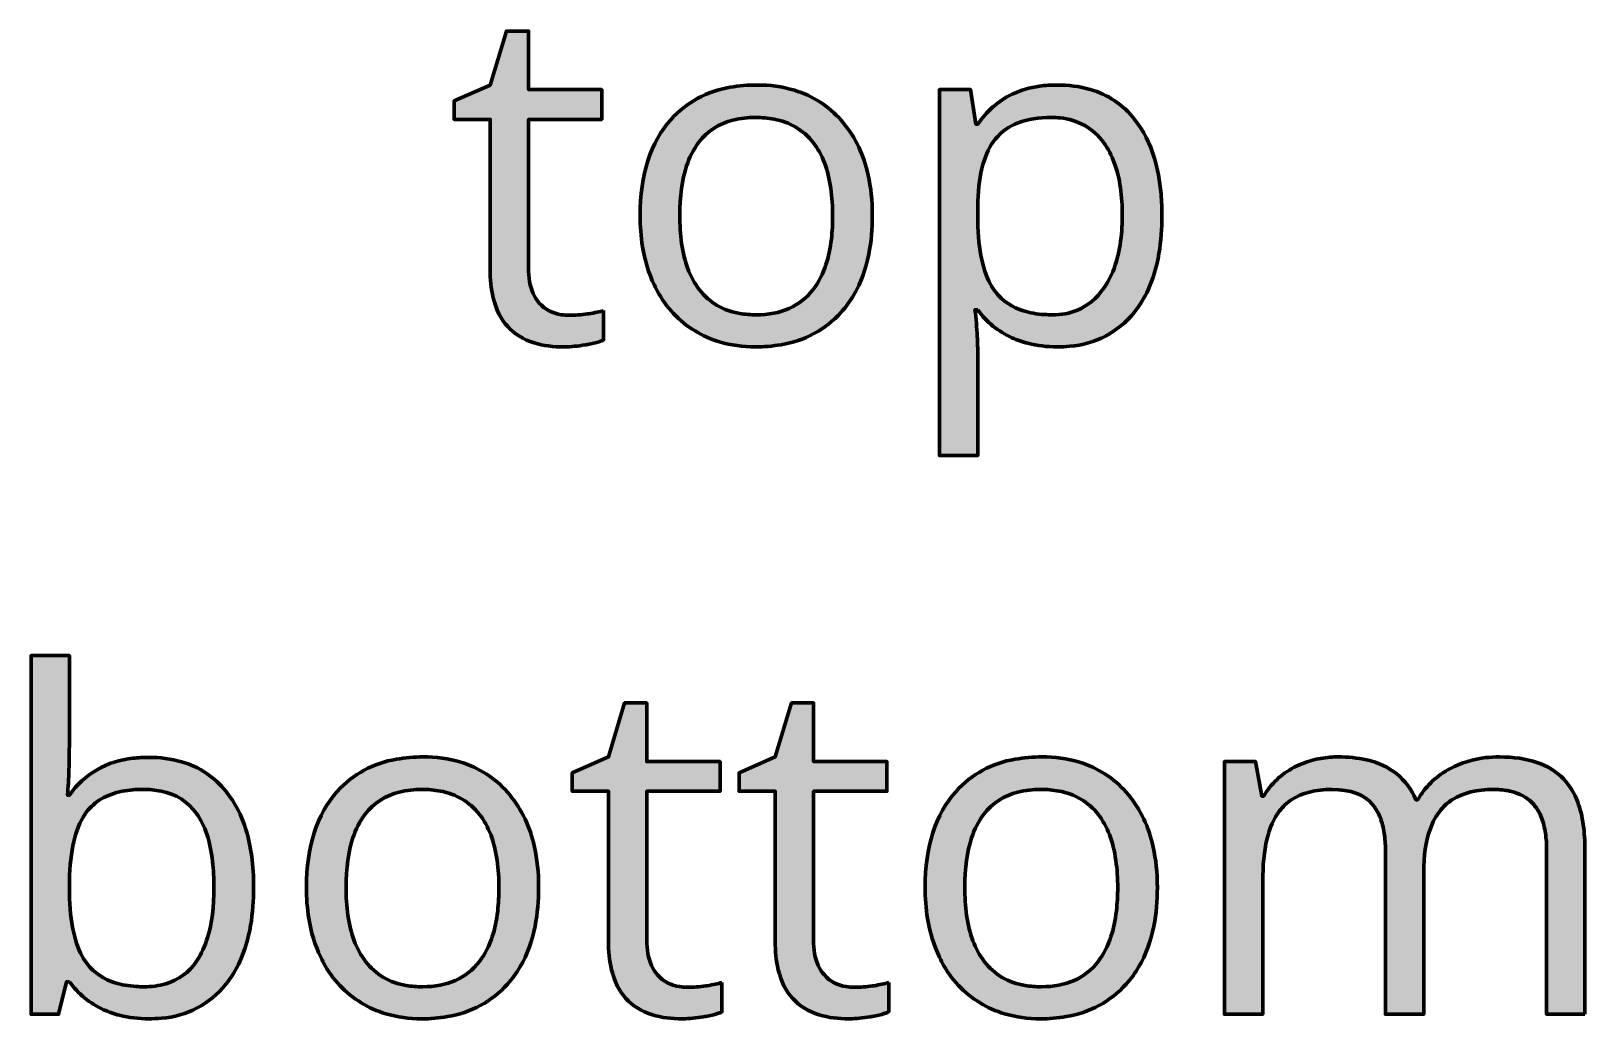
# Model space of a CAD drawing. Header units: millimetres. Extents: x -372 to 413, y -257 to 13.
# Drawn here: x -192.8 to -129.5, y -219.8 to -179.5 of the extents above; entities that cross this region are included whole.
import ezdxf

# ---------------------------------------------------------------- set-up
doc = ezdxf.new("R2010")
doc.units = ezdxf.units.MM
doc.header["$MEASUREMENT"] = 0
doc.layers.add('Layer 1', color=7, linetype='Continuous')

msp = doc.modelspace()

# ---------------------------------------------------------------- hatches: boundary and pattern name
at = {"layer": 'Layer 1', "true_color": 0x777777}
h = msp.add_hatch(color=8, dxfattribs=at)
edge = h.paths.add_edge_path()
edge.add_spline(control_points=[(-154.215, -190.868), (-154.215, -190.868), (-154.327, -190.868), (-154.327, -190.868), (-154.282, -191.23), (-154.25, -191.593), (-154.231, -191.958), (-154.221, -192.164), (-154.216, -192.37), (-154.215, -192.577), (-154.215, -192.577), (-154.215, -196.814), (-154.215, -196.814), (-154.215, -196.814), (-155.774, -196.814), (-155.774, -196.814), (-155.774, -196.814), (-155.774, -181.896), (-155.774, -181.896), (-155.774, -181.896), (-154.506, -181.896), (-154.506, -181.896), (-154.506, -181.896), (-154.29, -183.305), (-154.29, -183.305), (-154.29, -183.305), (-154.215, -183.305), (-154.215, -183.305), (-154.039, -183.053), (-153.835, -182.822), (-153.608, -182.616), (-153.372, -182.4), (-153.105, -182.221), (-152.815, -182.084), (-152.461, -181.919), (-152.083, -181.808), (-151.695, -181.756), (-151.46, -181.723), (-151.222, -181.707), (-150.983, -181.708), (-150.527, -181.703), (-150.073, -181.763), (-149.633, -181.888), (-148.916, -182.093), (-148.282, -182.52), (-147.822, -183.108), (-147.46, -183.573), (-147.189, -184.102), (-147.023, -184.668), (-146.885, -185.116), (-146.793, -185.609), (-146.746, -186.149), (-146.721, -186.443), (-146.708, -186.739), (-146.708, -187.035), (-146.706, -187.55), (-146.747, -188.064), (-146.83, -188.573), (-146.924, -189.119), (-147.071, -189.612), (-147.272, -190.051), (-147.423, -190.381), (-147.614, -190.692), (-147.841, -190.976), (-148.485, -191.781), (-149.436, -192.281), (-150.464, -192.355), (-150.637, -192.371), (-150.81, -192.38), (-150.983, -192.38), (-151.384, -192.382), (-151.784, -192.333), (-152.172, -192.235), (-152.394, -192.177), (-152.611, -192.102), (-152.82, -192.009), (-153.378, -191.758), (-153.86, -191.365), (-154.215, -190.868)], knot_values=[0, 0, 0, 0, 1, 1, 1, 2, 2, 2, 3, 3, 3, 4, 4, 4, 5, 5, 5, 6, 6, 6, 7, 7, 7, 8, 8, 8, 9, 9, 9, 10, 10, 10, 11, 11, 11, 12, 12, 12, 13, 13, 13, 14, 14, 14, 15, 15, 15, 16, 16, 16, 17, 17, 17, 18, 18, 18, 19, 19, 19, 20, 20, 20, 21, 21, 21, 22, 22, 22, 23, 23, 23, 24, 24, 24, 25, 25, 25, 26, 26, 26, 26], degree=3, periodic=1)
edge = h.paths.add_edge_path()
edge.add_spline(control_points=[(-169.453, -190.905), (-169.453, -190.905), (-169.453, -192.098), (-169.453, -192.098), (-169.513, -192.126), (-169.573, -192.15), (-169.635, -192.171), (-169.765, -192.213), (-169.922, -192.251), (-170.106, -192.284), (-170.137, -192.289), (-170.168, -192.295), (-170.199, -192.3), (-170.346, -192.324), (-170.493, -192.343), (-170.64, -192.358), (-170.779, -192.37), (-170.91, -192.378), (-171.034, -192.38), (-171.052, -192.38), (-171.07, -192.38), (-171.087, -192.38), (-171.494, -192.386), (-171.898, -192.332), (-172.288, -192.219), (-173.168, -191.947), (-173.722, -191.333), (-173.952, -190.378), (-174.038, -190.002), (-174.08, -189.618), (-174.075, -189.233), (-174.075, -189.233), (-174.075, -183.108), (-174.075, -183.108), (-174.075, -183.108), (-175.55, -183.108), (-175.55, -183.108), (-175.55, -183.108), (-175.55, -182.356), (-175.55, -182.356), (-175.55, -182.356), (-174.075, -181.708), (-174.075, -181.708), (-174.075, -181.708), (-173.417, -179.51), (-173.417, -179.51), (-173.417, -179.51), (-172.515, -179.51), (-172.515, -179.51), (-172.515, -179.51), (-172.515, -181.896), (-172.515, -181.896), (-172.515, -181.896), (-169.528, -181.896), (-169.528, -181.896), (-169.528, -181.896), (-169.528, -183.108), (-169.528, -183.108), (-169.528, -183.108), (-172.515, -183.108), (-172.515, -183.108), (-172.515, -183.108), (-172.515, -189.167), (-172.515, -189.167), (-172.517, -189.352), (-172.502, -189.536), (-172.47, -189.719), (-172.406, -190.077), (-172.274, -190.369), (-172.074, -190.595), (-171.844, -190.854), (-171.528, -191.022), (-171.183, -191.069), (-171.077, -191.085), (-170.97, -191.093), (-170.862, -191.093), (-170.611, -191.093), (-170.361, -191.075), (-170.112, -191.039), (-170.096, -191.036), (-170.08, -191.034), (-170.063, -191.032), (-169.807, -190.991), (-169.603, -190.949), (-169.453, -190.905)], knot_values=[0, 0, 0, 0, 1, 1, 1, 2, 2, 2, 3, 3, 3, 4, 4, 4, 5, 5, 5, 6, 6, 6, 7, 7, 7, 8, 8, 8, 9, 9, 9, 10, 10, 10, 11, 11, 11, 12, 12, 12, 13, 13, 13, 14, 14, 14, 15, 15, 15, 16, 16, 16, 17, 17, 17, 18, 18, 18, 19, 19, 19, 20, 20, 20, 21, 21, 21, 22, 22, 22, 23, 23, 23, 24, 24, 24, 25, 25, 25, 26, 26, 26, 27, 27, 27, 28, 28, 28, 28], degree=3, periodic=1)
edge = h.paths.add_edge_path()
edge.add_spline(control_points=[(-158.651, -188.602), (-158.553, -188.085), (-158.505, -187.56), (-158.508, -187.035), (-158.508, -186.952), (-158.509, -186.869), (-158.511, -186.787), (-158.527, -186.215), (-158.597, -185.687), (-158.72, -185.202), (-158.903, -184.44), (-159.267, -183.735), (-159.781, -183.145), (-160.286, -182.567), (-160.943, -182.144), (-161.676, -181.923), (-162.176, -181.775), (-162.695, -181.702), (-163.215, -181.708), (-163.58, -181.706), (-163.944, -181.737), (-164.303, -181.801), (-165.231, -181.951), (-166.08, -182.413), (-166.709, -183.112), (-167.549, -184.048), (-167.968, -185.356), (-167.968, -187.035), (-167.97, -187.458), (-167.937, -187.88), (-167.87, -188.298), (-167.785, -188.843), (-167.622, -189.373), (-167.386, -189.872), (-167.35, -189.947), (-167.312, -190.021), (-167.272, -190.094), (-166.917, -190.769), (-166.384, -191.335), (-165.732, -191.732), (-165.42, -191.921), (-165.086, -192.069), (-164.736, -192.175), (-164.264, -192.314), (-163.773, -192.383), (-163.28, -192.38), (-162.926, -192.381), (-162.573, -192.352), (-162.223, -192.292), (-161.28, -192.144), (-160.416, -191.676), (-159.776, -190.966), (-159.58, -190.747), (-159.407, -190.508), (-159.258, -190.255), (-158.977, -189.773), (-158.775, -189.222), (-158.651, -188.602)], knot_values=[0, 0, 0, 0, 1, 1, 1, 2, 2, 2, 3, 3, 3, 4, 4, 4, 5, 5, 5, 6, 6, 6, 7, 7, 7, 8, 8, 8, 9, 9, 9, 10, 10, 10, 11, 11, 11, 12, 12, 12, 13, 13, 13, 14, 14, 14, 15, 15, 15, 16, 16, 16, 17, 17, 17, 18, 18, 18, 19, 19, 19, 19], degree=3, periodic=1)
edge = h.paths.add_edge_path()
edge.add_spline(control_points=[(-166.352, -187.035), (-166.354, -187.412), (-166.329, -187.789), (-166.277, -188.163), (-166.222, -188.545), (-166.136, -188.89), (-166.02, -189.199), (-165.91, -189.5), (-165.756, -189.784), (-165.563, -190.041), (-165.158, -190.572), (-164.561, -190.924), (-163.899, -191.021), (-163.683, -191.057), (-163.463, -191.075), (-163.243, -191.074), (-162.223, -191.074), (-161.448, -190.731), (-160.918, -190.046), (-160.688, -189.739), (-160.511, -189.396), (-160.396, -189.03), (-160.294, -188.717), (-160.221, -188.37), (-160.176, -187.988), (-160.141, -187.671), (-160.123, -187.353), (-160.124, -187.035), (-160.123, -186.664), (-160.147, -186.293), (-160.198, -185.926), (-160.31, -185.149), (-160.55, -184.524), (-160.918, -184.052), (-161.313, -183.546), (-161.882, -183.207), (-162.513, -183.1), (-162.76, -183.053), (-163.011, -183.031), (-163.262, -183.033), (-163.574, -183.03), (-163.884, -183.066), (-164.186, -183.141), (-164.738, -183.273), (-165.227, -183.589), (-165.573, -184.038), (-165.794, -184.329), (-165.964, -184.657), (-166.074, -185.006), (-166.26, -185.564), (-166.352, -186.241), (-166.352, -187.035)], knot_values=[0, 0, 0, 0, 1, 1, 1, 2, 2, 2, 3, 3, 3, 4, 4, 4, 5, 5, 5, 6, 6, 6, 7, 7, 7, 8, 8, 8, 9, 9, 9, 10, 10, 10, 11, 11, 11, 12, 12, 12, 13, 13, 13, 14, 14, 14, 15, 15, 15, 16, 16, 16, 17, 17, 17, 17], degree=3, periodic=1)
edge = h.paths.add_edge_path()
edge.add_spline(control_points=[(-154.215, -186.687), (-154.215, -186.687), (-154.215, -187.035), (-154.215, -187.035), (-154.215, -188.263), (-154.041, -189.195), (-153.693, -189.83), (-153.634, -189.938), (-153.567, -190.042), (-153.491, -190.14), (-153.199, -190.511), (-152.798, -190.782), (-152.344, -190.914), (-152.088, -190.994), (-151.804, -191.044), (-151.492, -191.064), (-151.386, -191.07), (-151.279, -191.074), (-151.171, -191.074), (-150.821, -191.078), (-150.474, -191.013), (-150.149, -190.882), (-149.729, -190.706), (-149.373, -190.41), (-149.081, -189.994), (-148.851, -189.657), (-148.676, -189.285), (-148.564, -188.892), (-148.464, -188.555), (-148.396, -188.184), (-148.358, -187.78), (-148.335, -187.526), (-148.324, -187.271), (-148.324, -187.016), (-148.323, -186.642), (-148.347, -186.269), (-148.398, -185.9), (-148.452, -185.522), (-148.536, -185.181), (-148.65, -184.875), (-148.755, -184.584), (-148.901, -184.31), (-149.081, -184.061), (-149.495, -183.479), (-150.144, -183.11), (-150.855, -183.051), (-150.973, -183.038), (-151.091, -183.032), (-151.208, -183.033), (-152.261, -183.033), (-153.022, -183.324), (-153.491, -183.906), (-153.931, -184.451), (-154.171, -185.298), (-154.21, -186.448), (-154.213, -186.527), (-154.215, -186.607), (-154.215, -186.687)], knot_values=[0, 0, 0, 0, 1, 1, 1, 2, 2, 2, 3, 3, 3, 4, 4, 4, 5, 5, 5, 6, 6, 6, 7, 7, 7, 8, 8, 8, 9, 9, 9, 10, 10, 10, 11, 11, 11, 12, 12, 12, 13, 13, 13, 14, 14, 14, 15, 15, 15, 16, 16, 16, 17, 17, 17, 18, 18, 18, 19, 19, 19, 19], degree=3, periodic=1)
h = msp.add_hatch(color=8, dxfattribs=at)
edge = h.paths.add_edge_path()
edge.add_spline(control_points=[(-129.479, -219.578), (-129.479, -219.578), (-131.038, -219.578), (-131.038, -219.578), (-131.038, -219.578), (-131.038, -212.879), (-131.038, -212.879), (-131.037, -212.653), (-131.053, -212.427), (-131.085, -212.203), (-131.119, -211.973), (-131.173, -211.765), (-131.245, -211.579), (-131.32, -211.38), (-131.428, -211.195), (-131.564, -211.033), (-131.767, -210.8), (-132.032, -210.629), (-132.327, -210.54), (-132.509, -210.481), (-132.71, -210.444), (-132.931, -210.428), (-133.021, -210.421), (-133.11, -210.418), (-133.199, -210.418), (-133.88, -210.418), (-134.436, -210.555), (-134.867, -210.829), (-135.05, -210.944), (-135.213, -211.088), (-135.35, -211.254), (-135.542, -211.49), (-135.69, -211.757), (-135.787, -212.045), (-135.959, -212.524), (-136.045, -213.113), (-136.046, -213.812), (-136.046, -213.817), (-136.046, -213.822), (-136.046, -213.828), (-136.046, -213.828), (-136.046, -219.578), (-136.046, -219.578), (-136.046, -219.578), (-137.605, -219.578), (-137.605, -219.578), (-137.605, -219.578), (-137.605, -212.879), (-137.605, -212.879), (-137.605, -212.653), (-137.62, -212.427), (-137.652, -212.203), (-137.686, -211.973), (-137.74, -211.765), (-137.812, -211.579), (-137.887, -211.38), (-137.995, -211.195), (-138.131, -211.033), (-138.482, -210.623), (-139.03, -210.418), (-139.775, -210.418), (-140.457, -210.418), (-141.012, -210.56), (-141.439, -210.846), (-141.624, -210.969), (-141.787, -211.121), (-141.922, -211.296), (-142.376, -211.882), (-142.603, -212.842), (-142.603, -214.176), (-142.603, -214.176), (-142.603, -219.578), (-142.603, -219.578), (-142.603, -219.578), (-144.163, -219.578), (-144.163, -219.578), (-144.163, -219.578), (-144.163, -209.281), (-144.163, -209.281), (-144.163, -209.281), (-142.894, -209.281), (-142.894, -209.281), (-142.894, -209.281), (-142.641, -210.691), (-142.641, -210.691), (-142.641, -210.691), (-142.565, -210.691), (-142.565, -210.691), (-142.271, -210.189), (-141.857, -209.798), (-141.321, -209.516), (-140.867, -209.279), (-140.369, -209.14), (-139.858, -209.106), (-139.747, -209.097), (-139.635, -209.093), (-139.522, -209.093), (-139.136, -209.089), (-138.75, -209.129), (-138.372, -209.213), (-137.4, -209.438), (-136.731, -209.981), (-136.365, -210.841), (-136.365, -210.841), (-136.29, -210.841), (-136.29, -210.841), (-135.999, -210.332), (-135.575, -209.911), (-135.063, -209.623), (-135.028, -209.602), (-134.992, -209.582), (-134.956, -209.563), (-134.507, -209.324), (-134.015, -209.175), (-133.508, -209.123), (-133.328, -209.103), (-133.146, -209.093), (-132.964, -209.093), (-131.8, -209.093), (-130.928, -209.392), (-130.348, -209.991), (-130.093, -210.262), (-129.896, -210.583), (-129.771, -210.934), (-129.668, -211.21), (-129.592, -211.521), (-129.543, -211.867), (-129.499, -212.196), (-129.478, -212.528), (-129.479, -212.861), (-129.479, -212.861), (-129.479, -219.578), (-129.479, -219.578)], knot_values=[0, 0, 0, 0, 1, 1, 1, 2, 2, 2, 3, 3, 3, 4, 4, 4, 5, 5, 5, 6, 6, 6, 7, 7, 7, 8, 8, 8, 9, 9, 9, 10, 10, 10, 11, 11, 11, 12, 12, 12, 13, 13, 13, 14, 14, 14, 15, 15, 15, 16, 16, 16, 17, 17, 17, 18, 18, 18, 19, 19, 19, 20, 20, 20, 21, 21, 21, 22, 22, 22, 23, 23, 23, 24, 24, 24, 25, 25, 25, 26, 26, 26, 27, 27, 27, 28, 28, 28, 29, 29, 29, 30, 30, 30, 31, 31, 31, 32, 32, 32, 33, 33, 33, 34, 34, 34, 35, 35, 35, 36, 36, 36, 37, 37, 37, 38, 38, 38, 39, 39, 39, 40, 40, 40, 41, 41, 41, 42, 42, 42, 43, 43, 43, 44, 44, 44, 44], degree=3, periodic=1)
edge = h.paths.add_edge_path()
edge.add_spline(control_points=[(-191.22, -218.253), (-191.22, -218.253), (-191.332, -218.253), (-191.332, -218.253), (-191.332, -218.253), (-191.661, -219.578), (-191.661, -219.578), (-191.661, -219.578), (-192.779, -219.578), (-192.779, -219.578), (-192.779, -219.578), (-192.779, -204.96), (-192.779, -204.96), (-192.779, -204.96), (-191.22, -204.96), (-191.22, -204.96), (-191.22, -204.96), (-191.22, -208.511), (-191.22, -208.511), (-191.22, -208.877), (-191.226, -209.243), (-191.237, -209.61), (-191.25, -209.979), (-191.269, -210.327), (-191.295, -210.653), (-191.295, -210.653), (-191.22, -210.653), (-191.22, -210.653), (-190.622, -209.794), (-189.675, -209.244), (-188.632, -209.15), (-188.419, -209.124), (-188.204, -209.111), (-187.988, -209.112), (-187.535, -209.107), (-187.084, -209.168), (-186.647, -209.291), (-185.933, -209.495), (-185.3, -209.917), (-184.836, -210.498), (-184.471, -210.959), (-184.197, -211.486), (-184.03, -212.05), (-183.819, -212.732), (-183.713, -213.522), (-183.713, -214.42), (-183.711, -214.935), (-183.751, -215.45), (-183.835, -215.959), (-183.929, -216.505), (-184.076, -216.997), (-184.277, -217.436), (-184.428, -217.766), (-184.619, -218.077), (-184.846, -218.361), (-185.49, -219.167), (-186.441, -219.667), (-187.469, -219.741), (-187.642, -219.758), (-187.815, -219.766), (-187.988, -219.766), (-188.389, -219.768), (-188.789, -219.719), (-189.177, -219.621), (-189.399, -219.564), (-189.616, -219.488), (-189.825, -219.395), (-190.383, -219.144), (-190.865, -218.75), (-191.22, -218.253)], knot_values=[0, 0, 0, 0, 1, 1, 1, 2, 2, 2, 3, 3, 3, 4, 4, 4, 5, 5, 5, 6, 6, 6, 7, 7, 7, 8, 8, 8, 9, 9, 9, 10, 10, 10, 11, 11, 11, 12, 12, 12, 13, 13, 13, 14, 14, 14, 15, 15, 15, 16, 16, 16, 17, 17, 17, 18, 18, 18, 19, 19, 19, 20, 20, 20, 21, 21, 21, 22, 22, 22, 23, 23, 23, 23], degree=3, periodic=1)
edge = h.paths.add_edge_path()
edge.add_spline(control_points=[(-164.633, -218.291), (-164.633, -218.291), (-164.633, -219.484), (-164.633, -219.484), (-164.693, -219.512), (-164.753, -219.536), (-164.815, -219.556), (-164.945, -219.598), (-165.102, -219.636), (-165.287, -219.67), (-165.318, -219.675), (-165.349, -219.681), (-165.38, -219.686), (-165.527, -219.71), (-165.674, -219.729), (-165.821, -219.743), (-165.96, -219.756), (-166.091, -219.763), (-166.215, -219.765), (-166.233, -219.765), (-166.251, -219.765), (-166.268, -219.766), (-166.674, -219.772), (-167.079, -219.717), (-167.468, -219.604), (-168.348, -219.332), (-168.903, -218.719), (-169.133, -217.764), (-169.219, -217.388), (-169.26, -217.003), (-169.255, -216.618), (-169.255, -216.618), (-169.255, -210.493), (-169.255, -210.493), (-169.255, -210.493), (-170.73, -210.493), (-170.73, -210.493), (-170.73, -210.493), (-170.73, -209.742), (-170.73, -209.742), (-170.73, -209.742), (-169.255, -209.093), (-169.255, -209.093), (-169.255, -209.093), (-168.598, -206.895), (-168.598, -206.895), (-168.598, -206.895), (-167.696, -206.895), (-167.696, -206.895), (-167.696, -206.895), (-167.696, -209.281), (-167.696, -209.281), (-167.696, -209.281), (-164.708, -209.281), (-164.708, -209.281), (-164.708, -209.281), (-164.708, -210.493), (-164.708, -210.493), (-164.708, -210.493), (-167.696, -210.493), (-167.696, -210.493), (-167.696, -210.493), (-167.696, -216.553), (-167.696, -216.553), (-167.698, -216.737), (-167.683, -216.922), (-167.651, -217.104), (-167.587, -217.462), (-167.454, -217.755), (-167.254, -217.981), (-167.024, -218.24), (-166.708, -218.408), (-166.364, -218.455), (-166.258, -218.471), (-166.15, -218.479), (-166.042, -218.479), (-165.791, -218.479), (-165.541, -218.461), (-165.292, -218.425), (-165.276, -218.422), (-165.26, -218.42), (-165.244, -218.418), (-164.988, -218.376), (-164.784, -218.334), (-164.633, -218.291)], knot_values=[0, 0, 0, 0, 1, 1, 1, 2, 2, 2, 3, 3, 3, 4, 4, 4, 5, 5, 5, 6, 6, 6, 7, 7, 7, 8, 8, 8, 9, 9, 9, 10, 10, 10, 11, 11, 11, 12, 12, 12, 13, 13, 13, 14, 14, 14, 15, 15, 15, 16, 16, 16, 17, 17, 17, 18, 18, 18, 19, 19, 19, 20, 20, 20, 21, 21, 21, 22, 22, 22, 23, 23, 23, 24, 24, 24, 25, 25, 25, 26, 26, 26, 27, 27, 27, 28, 28, 28, 28], degree=3, periodic=1)
edge = h.paths.add_edge_path()
edge.add_spline(control_points=[(-157.841, -218.291), (-157.841, -218.291), (-157.841, -219.484), (-157.841, -219.484), (-157.901, -219.512), (-157.961, -219.536), (-158.023, -219.556), (-158.153, -219.598), (-158.31, -219.636), (-158.495, -219.67), (-158.526, -219.675), (-158.557, -219.681), (-158.588, -219.686), (-158.735, -219.71), (-158.882, -219.729), (-159.029, -219.743), (-159.167, -219.756), (-159.299, -219.763), (-159.423, -219.765), (-159.441, -219.765), (-159.459, -219.765), (-159.476, -219.766), (-159.882, -219.772), (-160.287, -219.717), (-160.676, -219.604), (-161.556, -219.332), (-162.111, -218.719), (-162.341, -217.764), (-162.427, -217.388), (-162.468, -217.003), (-162.463, -216.618), (-162.463, -216.618), (-162.463, -210.493), (-162.463, -210.493), (-162.463, -210.493), (-163.938, -210.493), (-163.938, -210.493), (-163.938, -210.493), (-163.938, -209.742), (-163.938, -209.742), (-163.938, -209.742), (-162.463, -209.093), (-162.463, -209.093), (-162.463, -209.093), (-161.805, -206.895), (-161.805, -206.895), (-161.805, -206.895), (-160.904, -206.895), (-160.904, -206.895), (-160.904, -206.895), (-160.904, -209.281), (-160.904, -209.281), (-160.904, -209.281), (-157.916, -209.281), (-157.916, -209.281), (-157.916, -209.281), (-157.916, -210.493), (-157.916, -210.493), (-157.916, -210.493), (-160.904, -210.493), (-160.904, -210.493), (-160.904, -210.493), (-160.904, -216.553), (-160.904, -216.553), (-160.905, -216.737), (-160.89, -216.922), (-160.858, -217.104), (-160.794, -217.462), (-160.662, -217.755), (-160.462, -217.981), (-160.232, -218.24), (-159.916, -218.409), (-159.571, -218.455), (-159.465, -218.471), (-159.358, -218.479), (-159.25, -218.479), (-158.999, -218.479), (-158.749, -218.461), (-158.5, -218.425), (-158.484, -218.422), (-158.468, -218.42), (-158.452, -218.418), (-158.195, -218.376), (-157.991, -218.334), (-157.841, -218.291)], knot_values=[0, 0, 0, 0, 1, 1, 1, 2, 2, 2, 3, 3, 3, 4, 4, 4, 5, 5, 5, 6, 6, 6, 7, 7, 7, 8, 8, 8, 9, 9, 9, 10, 10, 10, 11, 11, 11, 12, 12, 12, 13, 13, 13, 14, 14, 14, 15, 15, 15, 16, 16, 16, 17, 17, 17, 18, 18, 18, 19, 19, 19, 20, 20, 20, 21, 21, 21, 22, 22, 22, 23, 23, 23, 24, 24, 24, 25, 25, 25, 26, 26, 26, 27, 27, 27, 28, 28, 28, 28], degree=3, periodic=1)
edge = h.paths.add_edge_path()
edge.add_spline(control_points=[(-172.245, -215.987), (-172.147, -215.47), (-172.099, -214.945), (-172.102, -214.42), (-172.102, -214.337), (-172.103, -214.255), (-172.105, -214.173), (-172.121, -213.601), (-172.19, -213.072), (-172.314, -212.587), (-172.497, -211.826), (-172.861, -211.121), (-173.375, -210.531), (-173.88, -209.953), (-174.536, -209.529), (-175.27, -209.308), (-175.77, -209.16), (-176.289, -209.087), (-176.809, -209.093), (-177.174, -209.091), (-177.538, -209.123), (-177.896, -209.187), (-178.825, -209.337), (-179.674, -209.799), (-180.303, -210.498), (-181.143, -211.434), (-181.562, -212.741), (-181.562, -214.42), (-181.564, -214.843), (-181.531, -215.266), (-181.464, -215.684), (-181.379, -216.228), (-181.216, -216.758), (-180.98, -217.257), (-180.944, -217.332), (-180.906, -217.406), (-180.866, -217.48), (-180.51, -218.154), (-179.978, -218.72), (-179.326, -219.117), (-179.014, -219.306), (-178.68, -219.455), (-178.33, -219.561), (-177.858, -219.7), (-177.367, -219.769), (-176.874, -219.766), (-176.52, -219.767), (-176.167, -219.737), (-175.817, -219.677), (-174.874, -219.529), (-174.01, -219.061), (-173.37, -218.352), (-173.174, -218.132), (-173.001, -217.894), (-172.852, -217.64), (-172.571, -217.158), (-172.369, -216.607), (-172.245, -215.987)], knot_values=[0, 0, 0, 0, 1, 1, 1, 2, 2, 2, 3, 3, 3, 4, 4, 4, 5, 5, 5, 6, 6, 6, 7, 7, 7, 8, 8, 8, 9, 9, 9, 10, 10, 10, 11, 11, 11, 12, 12, 12, 13, 13, 13, 14, 14, 14, 15, 15, 15, 16, 16, 16, 17, 17, 17, 18, 18, 18, 19, 19, 19, 19], degree=3, periodic=1)
edge = h.paths.add_edge_path()
edge.add_spline(control_points=[(-147.039, -215.987), (-146.941, -215.47), (-146.893, -214.945), (-146.896, -214.42), (-146.897, -214.337), (-146.898, -214.255), (-146.9, -214.173), (-146.916, -213.601), (-146.985, -213.072), (-147.108, -212.587), (-147.291, -211.826), (-147.655, -211.121), (-148.169, -210.531), (-148.674, -209.953), (-149.331, -209.529), (-150.065, -209.308), (-150.565, -209.16), (-151.083, -209.088), (-151.603, -209.093), (-151.968, -209.091), (-152.332, -209.123), (-152.691, -209.187), (-153.62, -209.337), (-154.469, -209.799), (-155.098, -210.498), (-155.938, -211.434), (-156.357, -212.741), (-156.357, -214.42), (-156.359, -214.843), (-156.326, -215.266), (-156.259, -215.684), (-156.174, -216.229), (-156.01, -216.758), (-155.774, -217.257), (-155.739, -217.332), (-155.701, -217.406), (-155.661, -217.48), (-155.305, -218.154), (-154.773, -218.72), (-154.121, -219.117), (-153.809, -219.306), (-153.474, -219.455), (-153.124, -219.561), (-152.652, -219.7), (-152.162, -219.769), (-151.669, -219.766), (-151.315, -219.767), (-150.961, -219.737), (-150.611, -219.677), (-149.668, -219.529), (-148.804, -219.061), (-148.165, -218.352), (-147.969, -218.132), (-147.796, -217.894), (-147.647, -217.64), (-147.365, -217.158), (-147.163, -216.607), (-147.039, -215.987)], knot_values=[0, 0, 0, 0, 1, 1, 1, 2, 2, 2, 3, 3, 3, 4, 4, 4, 5, 5, 5, 6, 6, 6, 7, 7, 7, 8, 8, 8, 9, 9, 9, 10, 10, 10, 11, 11, 11, 12, 12, 12, 13, 13, 13, 14, 14, 14, 15, 15, 15, 16, 16, 16, 17, 17, 17, 18, 18, 18, 19, 19, 19, 19], degree=3, periodic=1)
edge = h.paths.add_edge_path()
edge.add_spline(control_points=[(-179.946, -214.42), (-179.948, -214.797), (-179.923, -215.174), (-179.871, -215.548), (-179.816, -215.93), (-179.73, -216.275), (-179.614, -216.585), (-179.504, -216.886), (-179.35, -217.169), (-179.157, -217.426), (-178.752, -217.958), (-178.154, -218.31), (-177.492, -218.407), (-177.276, -218.443), (-177.057, -218.461), (-176.837, -218.46), (-175.816, -218.46), (-175.041, -218.117), (-174.512, -217.431), (-174.282, -217.125), (-174.105, -216.781), (-173.99, -216.416), (-173.888, -216.103), (-173.815, -215.756), (-173.77, -215.374), (-173.735, -215.057), (-173.717, -214.738), (-173.718, -214.42), (-173.716, -214.049), (-173.741, -213.678), (-173.791, -213.311), (-173.904, -212.534), (-174.144, -211.909), (-174.512, -211.437), (-174.906, -210.932), (-175.475, -210.593), (-176.106, -210.486), (-176.353, -210.439), (-176.604, -210.416), (-176.855, -210.418), (-177.167, -210.415), (-177.477, -210.451), (-177.779, -210.526), (-178.331, -210.658), (-178.821, -210.974), (-179.167, -211.423), (-179.388, -211.715), (-179.558, -212.043), (-179.668, -212.392), (-179.854, -212.95), (-179.946, -213.626), (-179.946, -214.42)], knot_values=[0, 0, 0, 0, 1, 1, 1, 2, 2, 2, 3, 3, 3, 4, 4, 4, 5, 5, 5, 6, 6, 6, 7, 7, 7, 8, 8, 8, 9, 9, 9, 10, 10, 10, 11, 11, 11, 12, 12, 12, 13, 13, 13, 14, 14, 14, 15, 15, 15, 16, 16, 16, 17, 17, 17, 17], degree=3, periodic=1)
edge = h.paths.add_edge_path()
edge.add_spline(control_points=[(-154.741, -214.42), (-154.743, -214.797), (-154.718, -215.174), (-154.666, -215.548), (-154.611, -215.93), (-154.525, -216.275), (-154.408, -216.585), (-154.298, -216.886), (-154.145, -217.169), (-153.952, -217.426), (-153.547, -217.958), (-152.949, -218.31), (-152.287, -218.407), (-152.071, -218.443), (-151.851, -218.461), (-151.631, -218.46), (-150.611, -218.46), (-149.836, -218.117), (-149.306, -217.431), (-149.076, -217.125), (-148.9, -216.781), (-148.785, -216.416), (-148.683, -216.103), (-148.609, -215.756), (-148.564, -215.374), (-148.529, -215.057), (-148.511, -214.738), (-148.512, -214.42), (-148.511, -214.049), (-148.535, -213.678), (-148.586, -213.311), (-148.698, -212.534), (-148.938, -211.909), (-149.306, -211.437), (-149.701, -210.932), (-150.27, -210.592), (-150.901, -210.486), (-151.148, -210.439), (-151.399, -210.416), (-151.65, -210.418), (-151.962, -210.415), (-152.272, -210.451), (-152.574, -210.526), (-153.126, -210.658), (-153.615, -210.974), (-153.961, -211.423), (-154.182, -211.715), (-154.352, -212.043), (-154.462, -212.392), (-154.648, -212.95), (-154.741, -213.626), (-154.741, -214.42)], knot_values=[0, 0, 0, 0, 1, 1, 1, 2, 2, 2, 3, 3, 3, 4, 4, 4, 5, 5, 5, 6, 6, 6, 7, 7, 7, 8, 8, 8, 9, 9, 9, 10, 10, 10, 11, 11, 11, 12, 12, 12, 13, 13, 13, 14, 14, 14, 15, 15, 15, 16, 16, 16, 17, 17, 17, 17], degree=3, periodic=1)
edge = h.paths.add_edge_path()
edge.add_spline(control_points=[(-188.213, -210.418), (-188.498, -210.416), (-188.783, -210.441), (-189.062, -210.495), (-189.385, -210.558), (-189.669, -210.661), (-189.913, -210.805), (-190.147, -210.94), (-190.351, -211.12), (-190.515, -211.334), (-190.928, -211.87), (-191.159, -212.73), (-191.209, -213.912), (-191.217, -214.081), (-191.22, -214.25), (-191.22, -214.42), (-191.22, -215.648), (-191.046, -216.58), (-190.698, -217.215), (-190.639, -217.323), (-190.572, -217.427), (-190.496, -217.525), (-190.205, -217.897), (-189.803, -218.168), (-189.349, -218.3), (-189.093, -218.38), (-188.809, -218.43), (-188.497, -218.45), (-188.391, -218.456), (-188.284, -218.46), (-188.176, -218.46), (-187.878, -218.463), (-187.581, -218.423), (-187.293, -218.342), (-186.776, -218.193), (-186.329, -217.863), (-186.034, -217.412), (-185.84, -217.116), (-185.691, -216.793), (-185.591, -216.454), (-185.417, -215.883), (-185.329, -215.199), (-185.329, -214.401), (-185.328, -214.05), (-185.347, -213.7), (-185.385, -213.352), (-185.481, -212.526), (-185.697, -211.877), (-186.034, -211.405), (-186.379, -210.922), (-186.899, -210.593), (-187.482, -210.488), (-187.723, -210.44), (-187.968, -210.416), (-188.213, -210.418)], knot_values=[0, 0, 0, 0, 1, 1, 1, 2, 2, 2, 3, 3, 3, 4, 4, 4, 5, 5, 5, 6, 6, 6, 7, 7, 7, 8, 8, 8, 9, 9, 9, 10, 10, 10, 11, 11, 11, 12, 12, 12, 13, 13, 13, 14, 14, 14, 15, 15, 15, 16, 16, 16, 17, 17, 17, 18, 18, 18, 18], degree=3, periodic=1)

# ---------------------------------------------------------------- linework, layer by layer
at = {"layer": 'Layer 1', "color": 8, "lineweight": 70, "true_color": 0x777777}
for points, knots in [([(-169.453, -190.905), (-169.453, -190.905), (-169.453, -192.098), (-169.453, -192.098), (-169.513, -192.126), (-169.573, -192.15), (-169.635, -192.171), (-169.765, -192.213), (-169.922, -192.251), (-170.106, -192.284), (-170.137, -192.289), (-170.168, -192.295), (-170.199, -192.3), (-170.346, -192.324), (-170.493, -192.343), (-170.64, -192.358), (-170.779, -192.37), (-170.91, -192.378), (-171.034, -192.38), (-171.052, -192.38), (-171.07, -192.38), (-171.087, -192.38), (-171.494, -192.386), (-171.898, -192.332), (-172.288, -192.219), (-173.168, -191.947), (-173.722, -191.333), (-173.952, -190.378), (-174.038, -190.002), (-174.08, -189.618), (-174.075, -189.233), (-174.075, -189.233), (-174.075, -183.108), (-174.075, -183.108), (-174.075, -183.108), (-175.55, -183.108), (-175.55, -183.108), (-175.55, -183.108), (-175.55, -182.356), (-175.55, -182.356), (-175.55, -182.356), (-174.075, -181.708), (-174.075, -181.708), (-174.075, -181.708), (-173.417, -179.51), (-173.417, -179.51), (-173.417, -179.51), (-172.515, -179.51), (-172.515, -179.51), (-172.515, -179.51), (-172.515, -181.896), (-172.515, -181.896), (-172.515, -181.896), (-169.528, -181.896), (-169.528, -181.896), (-169.528, -181.896), (-169.528, -183.108), (-169.528, -183.108), (-169.528, -183.108), (-172.515, -183.108), (-172.515, -183.108), (-172.515, -183.108), (-172.515, -189.167), (-172.515, -189.167), (-172.517, -189.352), (-172.502, -189.536), (-172.47, -189.719), (-172.406, -190.077), (-172.274, -190.369), (-172.074, -190.595), (-171.844, -190.854), (-171.528, -191.022), (-171.183, -191.069), (-171.077, -191.085), (-170.97, -191.093), (-170.862, -191.093), (-170.611, -191.093), (-170.361, -191.075), (-170.112, -191.039), (-170.096, -191.036), (-170.08, -191.034), (-170.063, -191.032), (-169.807, -190.991), (-169.603, -190.949), (-169.453, -190.905)], [0, 0, 0, 0, 1, 1, 1, 2, 2, 2, 3, 3, 3, 4, 4, 4, 5, 5, 5, 6, 6, 6, 7, 7, 7, 8, 8, 8, 9, 9, 9, 10, 10, 10, 11, 11, 11, 12, 12, 12, 13, 13, 13, 14, 14, 14, 15, 15, 15, 16, 16, 16, 17, 17, 17, 18, 18, 18, 19, 19, 19, 20, 20, 20, 21, 21, 21, 22, 22, 22, 23, 23, 23, 24, 24, 24, 25, 25, 25, 26, 26, 26, 27, 27, 27, 28, 28, 28, 28]), ([(-158.651, -188.602), (-158.553, -188.085), (-158.505, -187.56), (-158.508, -187.035), (-158.508, -186.952), (-158.509, -186.869), (-158.511, -186.787), (-158.527, -186.215), (-158.597, -185.687), (-158.72, -185.202), (-158.903, -184.44), (-159.267, -183.735), (-159.781, -183.145), (-160.286, -182.567), (-160.943, -182.144), (-161.676, -181.923), (-162.176, -181.775), (-162.695, -181.702), (-163.215, -181.708), (-163.58, -181.706), (-163.944, -181.737), (-164.303, -181.801), (-165.231, -181.951), (-166.08, -182.413), (-166.709, -183.112), (-167.549, -184.048), (-167.968, -185.356), (-167.968, -187.035), (-167.97, -187.458), (-167.937, -187.88), (-167.87, -188.298), (-167.785, -188.843), (-167.622, -189.373), (-167.386, -189.872), (-167.35, -189.947), (-167.312, -190.021), (-167.272, -190.094), (-166.917, -190.769), (-166.384, -191.335), (-165.732, -191.732), (-165.42, -191.921), (-165.086, -192.069), (-164.736, -192.175), (-164.264, -192.314), (-163.773, -192.383), (-163.28, -192.38), (-162.926, -192.381), (-162.573, -192.352), (-162.223, -192.292), (-161.28, -192.144), (-160.416, -191.676), (-159.776, -190.966), (-159.58, -190.747), (-159.407, -190.508), (-159.258, -190.255), (-158.977, -189.773), (-158.775, -189.222), (-158.651, -188.602)], [0, 0, 0, 0, 1, 1, 1, 2, 2, 2, 3, 3, 3, 4, 4, 4, 5, 5, 5, 6, 6, 6, 7, 7, 7, 8, 8, 8, 9, 9, 9, 10, 10, 10, 11, 11, 11, 12, 12, 12, 13, 13, 13, 14, 14, 14, 15, 15, 15, 16, 16, 16, 17, 17, 17, 18, 18, 18, 19, 19, 19, 19]), ([(-154.215, -190.868), (-154.215, -190.868), (-154.327, -190.868), (-154.327, -190.868), (-154.282, -191.23), (-154.25, -191.593), (-154.231, -191.958), (-154.221, -192.164), (-154.216, -192.37), (-154.215, -192.577), (-154.215, -192.577), (-154.215, -196.814), (-154.215, -196.814), (-154.215, -196.814), (-155.774, -196.814), (-155.774, -196.814), (-155.774, -196.814), (-155.774, -181.896), (-155.774, -181.896), (-155.774, -181.896), (-154.506, -181.896), (-154.506, -181.896), (-154.506, -181.896), (-154.29, -183.305), (-154.29, -183.305), (-154.29, -183.305), (-154.215, -183.305), (-154.215, -183.305), (-154.039, -183.053), (-153.835, -182.822), (-153.608, -182.616), (-153.372, -182.4), (-153.105, -182.221), (-152.815, -182.084), (-152.461, -181.919), (-152.083, -181.808), (-151.695, -181.756), (-151.46, -181.723), (-151.222, -181.707), (-150.983, -181.708), (-150.527, -181.703), (-150.073, -181.763), (-149.633, -181.888), (-148.916, -182.093), (-148.282, -182.52), (-147.822, -183.108), (-147.46, -183.573), (-147.189, -184.102), (-147.023, -184.668), (-146.885, -185.116), (-146.793, -185.609), (-146.746, -186.149), (-146.721, -186.443), (-146.708, -186.739), (-146.708, -187.035), (-146.706, -187.55), (-146.747, -188.064), (-146.83, -188.573), (-146.924, -189.119), (-147.071, -189.612), (-147.272, -190.051), (-147.423, -190.381), (-147.614, -190.692), (-147.841, -190.976), (-148.485, -191.781), (-149.436, -192.281), (-150.464, -192.355), (-150.637, -192.371), (-150.81, -192.38), (-150.983, -192.38), (-151.384, -192.382), (-151.784, -192.333), (-152.172, -192.235), (-152.394, -192.177), (-152.611, -192.102), (-152.82, -192.009), (-153.378, -191.758), (-153.86, -191.365), (-154.215, -190.868)], [0, 0, 0, 0, 1, 1, 1, 2, 2, 2, 3, 3, 3, 4, 4, 4, 5, 5, 5, 6, 6, 6, 7, 7, 7, 8, 8, 8, 9, 9, 9, 10, 10, 10, 11, 11, 11, 12, 12, 12, 13, 13, 13, 14, 14, 14, 15, 15, 15, 16, 16, 16, 17, 17, 17, 18, 18, 18, 19, 19, 19, 20, 20, 20, 21, 21, 21, 22, 22, 22, 23, 23, 23, 24, 24, 24, 25, 25, 25, 26, 26, 26, 26]), ([(-166.352, -187.035), (-166.354, -187.412), (-166.329, -187.789), (-166.277, -188.163), (-166.222, -188.545), (-166.136, -188.89), (-166.02, -189.199), (-165.91, -189.5), (-165.756, -189.784), (-165.563, -190.041), (-165.158, -190.572), (-164.561, -190.924), (-163.899, -191.021), (-163.683, -191.057), (-163.463, -191.075), (-163.243, -191.074), (-162.223, -191.074), (-161.448, -190.731), (-160.918, -190.046), (-160.688, -189.739), (-160.511, -189.396), (-160.396, -189.03), (-160.294, -188.717), (-160.221, -188.37), (-160.176, -187.988), (-160.141, -187.671), (-160.123, -187.353), (-160.124, -187.035), (-160.123, -186.664), (-160.147, -186.293), (-160.198, -185.926), (-160.31, -185.149), (-160.55, -184.524), (-160.918, -184.052), (-161.313, -183.546), (-161.882, -183.207), (-162.513, -183.1), (-162.76, -183.053), (-163.011, -183.031), (-163.262, -183.033), (-163.574, -183.03), (-163.884, -183.066), (-164.186, -183.141), (-164.738, -183.273), (-165.227, -183.589), (-165.573, -184.038), (-165.794, -184.329), (-165.964, -184.657), (-166.074, -185.006), (-166.26, -185.564), (-166.352, -186.241), (-166.352, -187.035)], [0, 0, 0, 0, 1, 1, 1, 2, 2, 2, 3, 3, 3, 4, 4, 4, 5, 5, 5, 6, 6, 6, 7, 7, 7, 8, 8, 8, 9, 9, 9, 10, 10, 10, 11, 11, 11, 12, 12, 12, 13, 13, 13, 14, 14, 14, 15, 15, 15, 16, 16, 16, 17, 17, 17, 17]), ([(-154.215, -186.687), (-154.215, -186.687), (-154.215, -187.035), (-154.215, -187.035), (-154.215, -188.263), (-154.041, -189.195), (-153.693, -189.83), (-153.634, -189.938), (-153.567, -190.042), (-153.491, -190.14), (-153.199, -190.511), (-152.798, -190.782), (-152.344, -190.914), (-152.088, -190.994), (-151.804, -191.044), (-151.492, -191.064), (-151.386, -191.07), (-151.279, -191.074), (-151.171, -191.074), (-150.821, -191.078), (-150.474, -191.013), (-150.149, -190.882), (-149.729, -190.706), (-149.373, -190.41), (-149.081, -189.994), (-148.851, -189.657), (-148.676, -189.285), (-148.564, -188.892), (-148.464, -188.555), (-148.396, -188.184), (-148.358, -187.78), (-148.335, -187.526), (-148.324, -187.271), (-148.324, -187.016), (-148.323, -186.642), (-148.347, -186.269), (-148.398, -185.9), (-148.452, -185.522), (-148.536, -185.181), (-148.65, -184.875), (-148.755, -184.584), (-148.901, -184.31), (-149.081, -184.061), (-149.495, -183.479), (-150.144, -183.11), (-150.855, -183.051), (-150.973, -183.038), (-151.091, -183.032), (-151.208, -183.033), (-152.261, -183.033), (-153.022, -183.324), (-153.491, -183.906), (-153.931, -184.451), (-154.171, -185.298), (-154.21, -186.448), (-154.213, -186.527), (-154.215, -186.607), (-154.215, -186.687)], [0, 0, 0, 0, 1, 1, 1, 2, 2, 2, 3, 3, 3, 4, 4, 4, 5, 5, 5, 6, 6, 6, 7, 7, 7, 8, 8, 8, 9, 9, 9, 10, 10, 10, 11, 11, 11, 12, 12, 12, 13, 13, 13, 14, 14, 14, 15, 15, 15, 16, 16, 16, 17, 17, 17, 18, 18, 18, 19, 19, 19, 19]), ([(-191.22, -218.253), (-191.22, -218.253), (-191.332, -218.253), (-191.332, -218.253), (-191.332, -218.253), (-191.661, -219.578), (-191.661, -219.578), (-191.661, -219.578), (-192.779, -219.578), (-192.779, -219.578), (-192.779, -219.578), (-192.779, -204.96), (-192.779, -204.96), (-192.779, -204.96), (-191.22, -204.96), (-191.22, -204.96), (-191.22, -204.96), (-191.22, -208.511), (-191.22, -208.511), (-191.22, -208.877), (-191.226, -209.243), (-191.237, -209.61), (-191.25, -209.979), (-191.269, -210.327), (-191.295, -210.653), (-191.295, -210.653), (-191.22, -210.653), (-191.22, -210.653), (-190.622, -209.794), (-189.675, -209.244), (-188.632, -209.15), (-188.419, -209.124), (-188.204, -209.111), (-187.988, -209.112), (-187.535, -209.107), (-187.084, -209.168), (-186.647, -209.291), (-185.933, -209.495), (-185.3, -209.917), (-184.836, -210.498), (-184.471, -210.959), (-184.197, -211.486), (-184.03, -212.05), (-183.819, -212.732), (-183.713, -213.522), (-183.713, -214.42), (-183.711, -214.935), (-183.751, -215.45), (-183.835, -215.959), (-183.929, -216.505), (-184.076, -216.997), (-184.277, -217.436), (-184.428, -217.766), (-184.619, -218.077), (-184.846, -218.361), (-185.49, -219.167), (-186.441, -219.667), (-187.469, -219.741), (-187.642, -219.758), (-187.815, -219.766), (-187.988, -219.766), (-188.389, -219.768), (-188.789, -219.719), (-189.177, -219.621), (-189.399, -219.564), (-189.616, -219.488), (-189.825, -219.395), (-190.383, -219.144), (-190.865, -218.75), (-191.22, -218.253)], [0, 0, 0, 0, 1, 1, 1, 2, 2, 2, 3, 3, 3, 4, 4, 4, 5, 5, 5, 6, 6, 6, 7, 7, 7, 8, 8, 8, 9, 9, 9, 10, 10, 10, 11, 11, 11, 12, 12, 12, 13, 13, 13, 14, 14, 14, 15, 15, 15, 16, 16, 16, 17, 17, 17, 18, 18, 18, 19, 19, 19, 20, 20, 20, 21, 21, 21, 22, 22, 22, 23, 23, 23, 23]), ([(-164.633, -218.291), (-164.633, -218.291), (-164.633, -219.484), (-164.633, -219.484), (-164.693, -219.512), (-164.753, -219.536), (-164.815, -219.556), (-164.945, -219.598), (-165.102, -219.636), (-165.287, -219.67), (-165.318, -219.675), (-165.349, -219.681), (-165.38, -219.686), (-165.527, -219.71), (-165.674, -219.729), (-165.821, -219.743), (-165.96, -219.756), (-166.091, -219.763), (-166.215, -219.765), (-166.233, -219.765), (-166.251, -219.765), (-166.268, -219.766), (-166.674, -219.772), (-167.079, -219.717), (-167.468, -219.604), (-168.348, -219.332), (-168.903, -218.719), (-169.133, -217.764), (-169.219, -217.388), (-169.26, -217.003), (-169.255, -216.618), (-169.255, -216.618), (-169.255, -210.493), (-169.255, -210.493), (-169.255, -210.493), (-170.73, -210.493), (-170.73, -210.493), (-170.73, -210.493), (-170.73, -209.742), (-170.73, -209.742), (-170.73, -209.742), (-169.255, -209.093), (-169.255, -209.093), (-169.255, -209.093), (-168.598, -206.895), (-168.598, -206.895), (-168.598, -206.895), (-167.696, -206.895), (-167.696, -206.895), (-167.696, -206.895), (-167.696, -209.281), (-167.696, -209.281), (-167.696, -209.281), (-164.708, -209.281), (-164.708, -209.281), (-164.708, -209.281), (-164.708, -210.493), (-164.708, -210.493), (-164.708, -210.493), (-167.696, -210.493), (-167.696, -210.493), (-167.696, -210.493), (-167.696, -216.553), (-167.696, -216.553), (-167.698, -216.737), (-167.683, -216.922), (-167.651, -217.104), (-167.587, -217.462), (-167.454, -217.755), (-167.254, -217.981), (-167.024, -218.24), (-166.708, -218.408), (-166.364, -218.455), (-166.258, -218.471), (-166.15, -218.479), (-166.042, -218.479), (-165.791, -218.479), (-165.541, -218.461), (-165.292, -218.425), (-165.276, -218.422), (-165.26, -218.42), (-165.244, -218.418), (-164.988, -218.376), (-164.784, -218.334), (-164.633, -218.291)], [0, 0, 0, 0, 1, 1, 1, 2, 2, 2, 3, 3, 3, 4, 4, 4, 5, 5, 5, 6, 6, 6, 7, 7, 7, 8, 8, 8, 9, 9, 9, 10, 10, 10, 11, 11, 11, 12, 12, 12, 13, 13, 13, 14, 14, 14, 15, 15, 15, 16, 16, 16, 17, 17, 17, 18, 18, 18, 19, 19, 19, 20, 20, 20, 21, 21, 21, 22, 22, 22, 23, 23, 23, 24, 24, 24, 25, 25, 25, 26, 26, 26, 27, 27, 27, 28, 28, 28, 28]), ([(-157.841, -218.291), (-157.841, -218.291), (-157.841, -219.484), (-157.841, -219.484), (-157.901, -219.512), (-157.961, -219.536), (-158.023, -219.556), (-158.153, -219.598), (-158.31, -219.636), (-158.495, -219.67), (-158.526, -219.675), (-158.557, -219.681), (-158.588, -219.686), (-158.735, -219.71), (-158.882, -219.729), (-159.029, -219.743), (-159.167, -219.756), (-159.299, -219.763), (-159.423, -219.765), (-159.441, -219.765), (-159.459, -219.765), (-159.476, -219.766), (-159.882, -219.772), (-160.287, -219.717), (-160.676, -219.604), (-161.556, -219.332), (-162.111, -218.719), (-162.341, -217.764), (-162.427, -217.388), (-162.468, -217.003), (-162.463, -216.618), (-162.463, -216.618), (-162.463, -210.493), (-162.463, -210.493), (-162.463, -210.493), (-163.938, -210.493), (-163.938, -210.493), (-163.938, -210.493), (-163.938, -209.742), (-163.938, -209.742), (-163.938, -209.742), (-162.463, -209.093), (-162.463, -209.093), (-162.463, -209.093), (-161.805, -206.895), (-161.805, -206.895), (-161.805, -206.895), (-160.904, -206.895), (-160.904, -206.895), (-160.904, -206.895), (-160.904, -209.281), (-160.904, -209.281), (-160.904, -209.281), (-157.916, -209.281), (-157.916, -209.281), (-157.916, -209.281), (-157.916, -210.493), (-157.916, -210.493), (-157.916, -210.493), (-160.904, -210.493), (-160.904, -210.493), (-160.904, -210.493), (-160.904, -216.553), (-160.904, -216.553), (-160.905, -216.737), (-160.89, -216.922), (-160.858, -217.104), (-160.794, -217.462), (-160.662, -217.755), (-160.462, -217.981), (-160.232, -218.24), (-159.916, -218.409), (-159.571, -218.455), (-159.465, -218.471), (-159.358, -218.479), (-159.25, -218.479), (-158.999, -218.479), (-158.749, -218.461), (-158.5, -218.425), (-158.484, -218.422), (-158.468, -218.42), (-158.452, -218.418), (-158.195, -218.376), (-157.991, -218.334), (-157.841, -218.291)], [0, 0, 0, 0, 1, 1, 1, 2, 2, 2, 3, 3, 3, 4, 4, 4, 5, 5, 5, 6, 6, 6, 7, 7, 7, 8, 8, 8, 9, 9, 9, 10, 10, 10, 11, 11, 11, 12, 12, 12, 13, 13, 13, 14, 14, 14, 15, 15, 15, 16, 16, 16, 17, 17, 17, 18, 18, 18, 19, 19, 19, 20, 20, 20, 21, 21, 21, 22, 22, 22, 23, 23, 23, 24, 24, 24, 25, 25, 25, 26, 26, 26, 27, 27, 27, 28, 28, 28, 28]), ([(-172.245, -215.987), (-172.147, -215.47), (-172.099, -214.945), (-172.102, -214.42), (-172.102, -214.337), (-172.103, -214.255), (-172.105, -214.173), (-172.121, -213.601), (-172.19, -213.072), (-172.314, -212.587), (-172.497, -211.826), (-172.861, -211.121), (-173.375, -210.531), (-173.88, -209.953), (-174.536, -209.529), (-175.27, -209.308), (-175.77, -209.16), (-176.289, -209.087), (-176.809, -209.093), (-177.174, -209.091), (-177.538, -209.123), (-177.896, -209.187), (-178.825, -209.337), (-179.674, -209.799), (-180.303, -210.498), (-181.143, -211.434), (-181.562, -212.741), (-181.562, -214.42), (-181.564, -214.843), (-181.531, -215.266), (-181.464, -215.684), (-181.379, -216.228), (-181.216, -216.758), (-180.98, -217.257), (-180.944, -217.332), (-180.906, -217.406), (-180.866, -217.48), (-180.51, -218.154), (-179.978, -218.72), (-179.326, -219.117), (-179.014, -219.306), (-178.68, -219.455), (-178.33, -219.561), (-177.858, -219.7), (-177.367, -219.769), (-176.874, -219.766), (-176.52, -219.767), (-176.167, -219.737), (-175.817, -219.677), (-174.874, -219.529), (-174.01, -219.061), (-173.37, -218.352), (-173.174, -218.132), (-173.001, -217.894), (-172.852, -217.64), (-172.571, -217.158), (-172.369, -216.607), (-172.245, -215.987)], [0, 0, 0, 0, 1, 1, 1, 2, 2, 2, 3, 3, 3, 4, 4, 4, 5, 5, 5, 6, 6, 6, 7, 7, 7, 8, 8, 8, 9, 9, 9, 10, 10, 10, 11, 11, 11, 12, 12, 12, 13, 13, 13, 14, 14, 14, 15, 15, 15, 16, 16, 16, 17, 17, 17, 18, 18, 18, 19, 19, 19, 19]), ([(-147.039, -215.987), (-146.941, -215.47), (-146.893, -214.945), (-146.896, -214.42), (-146.897, -214.337), (-146.898, -214.255), (-146.9, -214.173), (-146.916, -213.601), (-146.985, -213.072), (-147.108, -212.587), (-147.291, -211.826), (-147.655, -211.121), (-148.169, -210.531), (-148.674, -209.953), (-149.331, -209.529), (-150.065, -209.308), (-150.565, -209.16), (-151.083, -209.088), (-151.603, -209.093), (-151.968, -209.091), (-152.332, -209.123), (-152.691, -209.187), (-153.62, -209.337), (-154.469, -209.799), (-155.098, -210.498), (-155.938, -211.434), (-156.357, -212.741), (-156.357, -214.42), (-156.359, -214.843), (-156.326, -215.266), (-156.259, -215.684), (-156.174, -216.229), (-156.01, -216.758), (-155.774, -217.257), (-155.739, -217.332), (-155.701, -217.406), (-155.661, -217.48), (-155.305, -218.154), (-154.773, -218.72), (-154.121, -219.117), (-153.809, -219.306), (-153.474, -219.455), (-153.124, -219.561), (-152.652, -219.7), (-152.162, -219.769), (-151.669, -219.766), (-151.315, -219.767), (-150.961, -219.737), (-150.611, -219.677), (-149.668, -219.529), (-148.804, -219.061), (-148.165, -218.352), (-147.969, -218.132), (-147.796, -217.894), (-147.647, -217.64), (-147.365, -217.158), (-147.163, -216.607), (-147.039, -215.987)], [0, 0, 0, 0, 1, 1, 1, 2, 2, 2, 3, 3, 3, 4, 4, 4, 5, 5, 5, 6, 6, 6, 7, 7, 7, 8, 8, 8, 9, 9, 9, 10, 10, 10, 11, 11, 11, 12, 12, 12, 13, 13, 13, 14, 14, 14, 15, 15, 15, 16, 16, 16, 17, 17, 17, 18, 18, 18, 19, 19, 19, 19]), ([(-129.479, -219.578), (-129.479, -219.578), (-131.038, -219.578), (-131.038, -219.578), (-131.038, -219.578), (-131.038, -212.879), (-131.038, -212.879), (-131.037, -212.653), (-131.053, -212.427), (-131.085, -212.203), (-131.119, -211.973), (-131.173, -211.765), (-131.245, -211.579), (-131.32, -211.38), (-131.428, -211.195), (-131.564, -211.033), (-131.767, -210.8), (-132.032, -210.629), (-132.327, -210.54), (-132.509, -210.481), (-132.71, -210.444), (-132.931, -210.428), (-133.021, -210.421), (-133.11, -210.418), (-133.199, -210.418), (-133.88, -210.418), (-134.436, -210.555), (-134.867, -210.829), (-135.05, -210.944), (-135.213, -211.088), (-135.35, -211.254), (-135.542, -211.49), (-135.69, -211.757), (-135.787, -212.045), (-135.959, -212.524), (-136.045, -213.113), (-136.046, -213.812), (-136.046, -213.817), (-136.046, -213.822), (-136.046, -213.828), (-136.046, -213.828), (-136.046, -219.578), (-136.046, -219.578), (-136.046, -219.578), (-137.605, -219.578), (-137.605, -219.578), (-137.605, -219.578), (-137.605, -212.879), (-137.605, -212.879), (-137.605, -212.653), (-137.62, -212.427), (-137.652, -212.203), (-137.686, -211.973), (-137.74, -211.765), (-137.812, -211.579), (-137.887, -211.38), (-137.995, -211.195), (-138.131, -211.033), (-138.482, -210.623), (-139.03, -210.418), (-139.775, -210.418), (-140.457, -210.418), (-141.012, -210.56), (-141.439, -210.846), (-141.624, -210.969), (-141.787, -211.121), (-141.922, -211.296), (-142.376, -211.882), (-142.603, -212.842), (-142.603, -214.176), (-142.603, -214.176), (-142.603, -219.578), (-142.603, -219.578), (-142.603, -219.578), (-144.163, -219.578), (-144.163, -219.578), (-144.163, -219.578), (-144.163, -209.281), (-144.163, -209.281), (-144.163, -209.281), (-142.894, -209.281), (-142.894, -209.281), (-142.894, -209.281), (-142.641, -210.691), (-142.641, -210.691), (-142.641, -210.691), (-142.565, -210.691), (-142.565, -210.691), (-142.271, -210.189), (-141.857, -209.798), (-141.321, -209.516), (-140.867, -209.279), (-140.369, -209.14), (-139.858, -209.106), (-139.747, -209.097), (-139.635, -209.093), (-139.522, -209.093), (-139.136, -209.089), (-138.75, -209.129), (-138.372, -209.213), (-137.4, -209.438), (-136.731, -209.981), (-136.365, -210.841), (-136.365, -210.841), (-136.29, -210.841), (-136.29, -210.841), (-135.999, -210.332), (-135.575, -209.911), (-135.063, -209.623), (-135.028, -209.602), (-134.992, -209.582), (-134.956, -209.563), (-134.507, -209.324), (-134.015, -209.175), (-133.508, -209.123), (-133.328, -209.103), (-133.146, -209.093), (-132.964, -209.093), (-131.8, -209.093), (-130.928, -209.392), (-130.348, -209.991), (-130.093, -210.262), (-129.896, -210.583), (-129.771, -210.934), (-129.668, -211.21), (-129.592, -211.521), (-129.543, -211.867), (-129.499, -212.196), (-129.478, -212.528), (-129.479, -212.861), (-129.479, -212.861), (-129.479, -219.578), (-129.479, -219.578)], [0, 0, 0, 0, 1, 1, 1, 2, 2, 2, 3, 3, 3, 4, 4, 4, 5, 5, 5, 6, 6, 6, 7, 7, 7, 8, 8, 8, 9, 9, 9, 10, 10, 10, 11, 11, 11, 12, 12, 12, 13, 13, 13, 14, 14, 14, 15, 15, 15, 16, 16, 16, 17, 17, 17, 18, 18, 18, 19, 19, 19, 20, 20, 20, 21, 21, 21, 22, 22, 22, 23, 23, 23, 24, 24, 24, 25, 25, 25, 26, 26, 26, 27, 27, 27, 28, 28, 28, 29, 29, 29, 30, 30, 30, 31, 31, 31, 32, 32, 32, 33, 33, 33, 34, 34, 34, 35, 35, 35, 36, 36, 36, 37, 37, 37, 38, 38, 38, 39, 39, 39, 40, 40, 40, 41, 41, 41, 42, 42, 42, 43, 43, 43, 44, 44, 44, 44]), ([(-188.213, -210.418), (-188.498, -210.416), (-188.783, -210.441), (-189.062, -210.495), (-189.385, -210.558), (-189.669, -210.661), (-189.913, -210.805), (-190.147, -210.94), (-190.351, -211.12), (-190.515, -211.334), (-190.928, -211.87), (-191.159, -212.73), (-191.209, -213.912), (-191.217, -214.081), (-191.22, -214.25), (-191.22, -214.42), (-191.22, -215.648), (-191.046, -216.58), (-190.698, -217.215), (-190.639, -217.323), (-190.572, -217.427), (-190.496, -217.525), (-190.205, -217.897), (-189.803, -218.168), (-189.349, -218.3), (-189.093, -218.38), (-188.809, -218.43), (-188.497, -218.45), (-188.391, -218.456), (-188.284, -218.46), (-188.176, -218.46), (-187.878, -218.463), (-187.581, -218.423), (-187.293, -218.342), (-186.776, -218.193), (-186.329, -217.863), (-186.034, -217.412), (-185.84, -217.116), (-185.691, -216.793), (-185.591, -216.454), (-185.417, -215.883), (-185.329, -215.199), (-185.329, -214.401), (-185.328, -214.05), (-185.347, -213.7), (-185.385, -213.352), (-185.481, -212.526), (-185.697, -211.877), (-186.034, -211.405), (-186.379, -210.922), (-186.899, -210.593), (-187.482, -210.488), (-187.723, -210.44), (-187.968, -210.416), (-188.213, -210.418)], [0, 0, 0, 0, 1, 1, 1, 2, 2, 2, 3, 3, 3, 4, 4, 4, 5, 5, 5, 6, 6, 6, 7, 7, 7, 8, 8, 8, 9, 9, 9, 10, 10, 10, 11, 11, 11, 12, 12, 12, 13, 13, 13, 14, 14, 14, 15, 15, 15, 16, 16, 16, 17, 17, 17, 18, 18, 18, 18]), ([(-179.946, -214.42), (-179.948, -214.797), (-179.923, -215.174), (-179.871, -215.548), (-179.816, -215.93), (-179.73, -216.275), (-179.614, -216.585), (-179.504, -216.886), (-179.35, -217.169), (-179.157, -217.426), (-178.752, -217.958), (-178.154, -218.31), (-177.492, -218.407), (-177.276, -218.443), (-177.057, -218.461), (-176.837, -218.46), (-175.816, -218.46), (-175.041, -218.117), (-174.512, -217.431), (-174.282, -217.125), (-174.105, -216.781), (-173.99, -216.416), (-173.888, -216.103), (-173.815, -215.756), (-173.77, -215.374), (-173.735, -215.057), (-173.717, -214.738), (-173.718, -214.42), (-173.716, -214.049), (-173.741, -213.678), (-173.791, -213.311), (-173.904, -212.534), (-174.144, -211.909), (-174.512, -211.437), (-174.906, -210.932), (-175.475, -210.593), (-176.106, -210.486), (-176.353, -210.439), (-176.604, -210.416), (-176.855, -210.418), (-177.167, -210.415), (-177.477, -210.451), (-177.779, -210.526), (-178.331, -210.658), (-178.821, -210.974), (-179.167, -211.423), (-179.388, -211.715), (-179.558, -212.043), (-179.668, -212.392), (-179.854, -212.95), (-179.946, -213.626), (-179.946, -214.42)], [0, 0, 0, 0, 1, 1, 1, 2, 2, 2, 3, 3, 3, 4, 4, 4, 5, 5, 5, 6, 6, 6, 7, 7, 7, 8, 8, 8, 9, 9, 9, 10, 10, 10, 11, 11, 11, 12, 12, 12, 13, 13, 13, 14, 14, 14, 15, 15, 15, 16, 16, 16, 17, 17, 17, 17]), ([(-154.741, -214.42), (-154.743, -214.797), (-154.718, -215.174), (-154.666, -215.548), (-154.611, -215.93), (-154.525, -216.275), (-154.408, -216.585), (-154.298, -216.886), (-154.145, -217.169), (-153.952, -217.426), (-153.547, -217.958), (-152.949, -218.31), (-152.287, -218.407), (-152.071, -218.443), (-151.851, -218.461), (-151.631, -218.46), (-150.611, -218.46), (-149.836, -218.117), (-149.306, -217.431), (-149.076, -217.125), (-148.9, -216.781), (-148.785, -216.416), (-148.683, -216.103), (-148.609, -215.756), (-148.564, -215.374), (-148.529, -215.057), (-148.511, -214.738), (-148.512, -214.42), (-148.511, -214.049), (-148.535, -213.678), (-148.586, -213.311), (-148.698, -212.534), (-148.938, -211.909), (-149.306, -211.437), (-149.701, -210.932), (-150.27, -210.592), (-150.901, -210.486), (-151.148, -210.439), (-151.399, -210.416), (-151.65, -210.418), (-151.962, -210.415), (-152.272, -210.451), (-152.574, -210.526), (-153.126, -210.658), (-153.615, -210.974), (-153.961, -211.423), (-154.182, -211.715), (-154.352, -212.043), (-154.462, -212.392), (-154.648, -212.95), (-154.741, -213.626), (-154.741, -214.42)], [0, 0, 0, 0, 1, 1, 1, 2, 2, 2, 3, 3, 3, 4, 4, 4, 5, 5, 5, 6, 6, 6, 7, 7, 7, 8, 8, 8, 9, 9, 9, 10, 10, 10, 11, 11, 11, 12, 12, 12, 13, 13, 13, 14, 14, 14, 15, 15, 15, 16, 16, 16, 17, 17, 17, 17])]:
    msp.add_open_spline(points, degree=3, knots=knots, dxfattribs=at)

doc.saveas('drawing.dxf')
